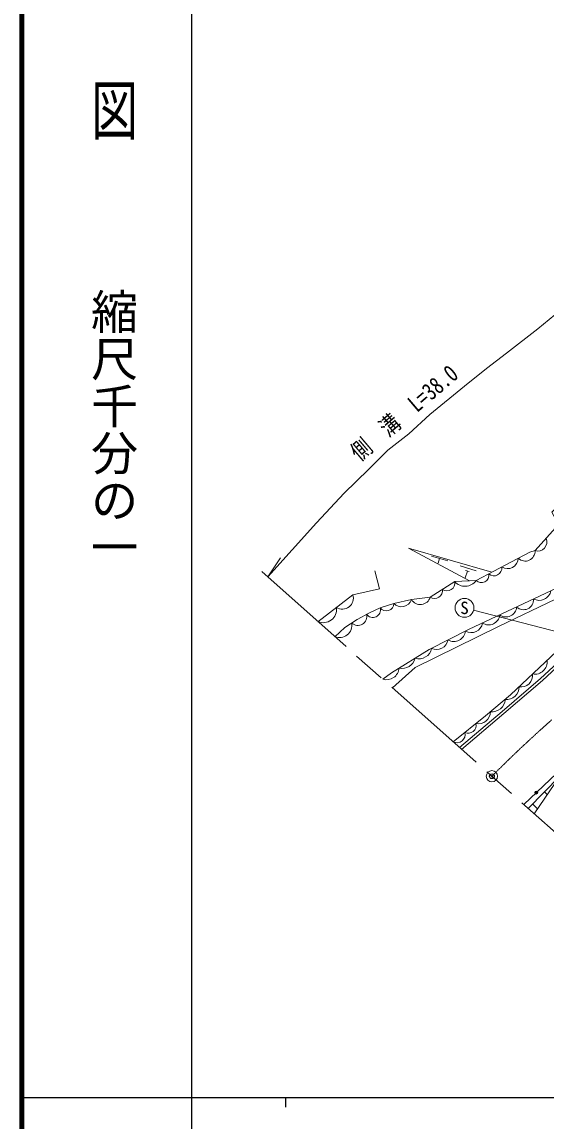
# Model space of a CAD drawing. Units: millimetres at full size, sheet at 1:1000; details may follow other scales. Extents: x 40000 to 680000, y 20000 to 380000.
# Drawn here: x 40000 to 95694, y 202409 to 319283 of the extents above; entities that cross this region are included whole.
import ezdxf
from ezdxf.enums import TextEntityAlignment as Align

# ---------------------------------------------------------------- set-up
doc = ezdxf.new("R2010")
doc.units = ezdxf.units.MM
doc.header["$LTSCALE"] = 1000
doc.header["$PDMODE"] = 32
doc.header["$PDSIZE"] = 500
doc.linetypes.add('CHAIN', pattern=[18.5, 12, -1.5, 3.5, -1.5])
doc.linetypes.add('DASHED', pattern=[7.5, 6, -1.5])
for name, color, linetype, lineweight in [('M-BGD', 7, 'Continuous', 13), ('M-BMK', 2, 'CHAIN', 13), ('M-BMK-SRVR', 3, 'Continuous', 13), ('M-STR-HTXT', 7, 'Continuous', 13), ('M-STR-STRC', 7, 'Continuous', 13), ('M-TTL', 2, 'Continuous', 140), ('M-TTL-BAND', 7, 'Continuous', 25)]:
    doc.layers.add(name, color=color, linetype=linetype, lineweight=lineweight)
doc.layers.add('M-OTRS', color=6, linetype='Continuous')
doc.styles.add('@ＭＳ ゴシック', font='')
doc.styles.add('ＭＳ ゴシック', font='')
doc.styles.get('@ＭＳ ゴシック').set_extended_font_data('@MS Gothic')
doc.styles.get('ＭＳ ゴシック').set_extended_font_data('MS Gothic')

msp = doc.modelspace()

# ---------------------------------------------------------------- hatches: boundary and pattern name
at = {"layer": 'M-BGD'}
msp.add_hatch(color=256, dxfattribs=at).paths.add_polyline_path([(94511, 237406, -1), (94811, 237406, -0.41421), (94661, 237256, -0.41421)])

# ---------------------------------------------------------------- linework, layer by layer
for p, q in [((85246, 262023), (83517, 262523)), ((84382, 262273), (84248, 261799)), ((88283, 260967), (86564, 261499)), ((87335, 260946), (87113, 260229)), ((87536, 260884), (87134, 261008)), ((96797, 239445), (93330, 236137)), ((95532, 237505), (95830, 237216)), ((94267, 236204), (94798, 235689))]:
    msp.add_line(p, q, dxfattribs=at)
for points in [[(73252, 253973), (74320, 254941), (75626, 255808), (76923, 256524), (78067, 257034), (79514, 257505), (81387, 257912), (83392, 258177), (85995, 259826), (88268, 259941), (92039, 261931), (93962, 262949), (94533, 263113), (97038, 265906), (96326, 267199), (99318, 270265), (100807, 271753), (103960, 274043), (100152, 278257)], [(78334, 249458), (79269, 250130), (83282, 252601), (87534, 254758), (96190, 258833), (99294, 260367), (102297, 262203), (104935, 263756), (107297, 262443), (107515, 268420), (108310, 269502), (106907, 272069), (109291, 274646)], [(86499, 242205), (91021, 246026), (95118, 249541), (98705, 252871), (103387, 257174), (110857, 262346), (116102, 265934)], [(79374, 248534), (81802, 250696), (90644, 255053), (96709, 257950), (105365, 263179)], [(87580, 259906), (81069, 263383), (89933, 260819)], [(77513, 260958), (77984, 259041), (75168, 258423), (71460, 255565)], [(85839, 242791), (89256, 245556), (91933, 247781), (94358, 250090), (98055, 253564), (99513, 254866), (102892, 257510), (105154, 258958)], [(93798, 235721), (97151, 239170), (94436, 235154)]]:
    msp.add_lwpolyline(points, dxfattribs=at)
at = {"layer": 'M-BGD', "linetype": 'DASHED'}
msp.add_lwpolyline([(86726, 242004), (91216, 245797), (95317, 249317), (98909, 252651), (103574, 256939), (111028, 262099), (116303, 265708)], dxfattribs=at)
at = {"layer": 'M-BGD'}
msp.add_circle((94661, 237406), 150, dxfattribs=at)
for centre, radius, start, end in [((94815, 264037), 966, 253.0226, 23.18963), ((93477, 263063), 1057, 225.93553, 2.74679), ((91602, 262345), 1140, 237.80319, 357.91559), ((88828, 260503), 794, 225.10434, 10.54407), ((90161, 261280), 840, 228.82763, 6.82079), ((85181, 259671), 828, 233.91814, 10.77574), ((87086, 260781), 1450, 221.19281, 324.57453), ((74040, 258075), 1181, 238.06288, 17.17518), ((83861, 258876), 842, 236.08641, 8.60747), ((94948, 259138), 1303, 243.39274, 347.02172), ((78714, 257505), 800, 216.09718, 359.98079), ((80330, 258261), 1112, 222.8096, 341.71653), ((82329, 258502), 1112, 212.05235, 343.02753), ((91436, 257200), 1132, 234.13166, 356.28279), ((93299, 257902), 1068, 226.57174, 3.84272), ((72012, 256872), 1419, 247.11419, 8.12387), ((75692, 256117), 950, 227.04124, 14.35112), ((77280, 256823), 816, 215.16373, 15.00991), ((89590, 256419), 1192, 236.98907, 353.42539), ((73742, 255200), 1321, 248.20546, 9.67624), ((87735, 255629), 1224, 240.96218, 350.20211), ((84047, 253884), 1274, 245.68347, 348.12121), ((85910, 254696), 1238, 240.18467, 353.62001), ((82189, 252980), 1358, 252.92688, 349.06644), ((80408, 252023), 1424, 257.12494, 346.126), ((94513, 251295), 1308, 259.46922, 7.01385), ((78726, 250773), 1372, 253.41634, 354.24913), ((93025, 249883), 1255, 261.41684, 5.78313), ((91527, 248617), 1311, 263.25409, 1.08809), ((89962, 247399), 1413, 262.84504, 356.59931), ((88492, 246015), 1294, 259.28188, 359.19687), ((87416, 244570), 853, 246.26652, 11.69742), ((86217, 243585), 879, 244.54797, 13.41598)]:
    msp.add_arc(centre, radius, start, end, dxfattribs=at)
at = {"layer": 'M-BMK'}
msp.add_line((115937, 216053), (65410, 260940), dxfattribs=at)
msp.add_arc((182210, 147565), 130000, 131.35902, 135.21404, dxfattribs=at)
at = {"layer": 'M-BMK-SRVR'}
msp.add_circle((89943, 239145), 600, dxfattribs=at)
at = {"layer": 'M-OTRS'}
msp.add_point((89943, 239145), dxfattribs=at)
at = {"layer": 'M-STR-HTXT'}
for p, q in [((66112, 260316), (67482, 262354)), ((99241, 253889), (87998, 256785))]:
    msp.add_line(p, q, dxfattribs=at)
msp.add_lwpolyline([(66112, 260316), (71285, 266080), (74226, 269219), (76830, 271741), (78881, 273783), (81114, 275536), (83356, 277596), (87040, 280601), (89353, 282460), (91497, 284089), (94817, 286694), (97852, 289159)], dxfattribs=at)
at = {"layer": 'M-STR-STRC'}
msp.add_circle((87030, 257034), 1000, dxfattribs=at)
at = {"layer": 'M-TTL'}
msp.add_line((40000, 380000), (40000, 20000), dxfattribs=at)
at = {"layer": 'M-TTL-BAND'}
for p, q in [((58000, 370000), (58000, 20000)), ((40000, 205000), (579000, 205000)), ((68000, 205000), (68000, 204000))]:
    msp.add_line(p, q, dxfattribs=at)

# ---------------------------------------------------------------- texts
at = {"layer": 'M-STR-HTXT', "style": 'ＭＳ ゴシック', "width": 0.8}
msp.add_text('側\u3000溝\u3000L=38.0', height=1833, rotation=40.43, dxfattribs=at).set_placement((81565, 276648), align=Align.BOTTOM_CENTER)
at = {"layer": 'M-STR-STRC', "style": 'ＭＳ ゴシック'}
msp.add_text('S', height=1320, dxfattribs=at).set_placement((87030, 257034), align=Align.MIDDLE_CENTER)
at = {"layer": 'M-TTL-BAND', "style": '@ＭＳ ゴシック', "width": 1.4}
msp.add_text('平  面  図', height=3666, rotation=270, dxfattribs=at).set_placement((49777, 306475), align=Align.MIDDLE_RIGHT)
at = {"layer": 'M-TTL-BAND', "style": '@ＭＳ ゴシック'}
msp.add_text('縮尺千分の一', height=3666, rotation=270, dxfattribs=at).set_placement((49777, 261030), align=Align.MIDDLE_RIGHT)

doc.saveas('drawing.dxf')
